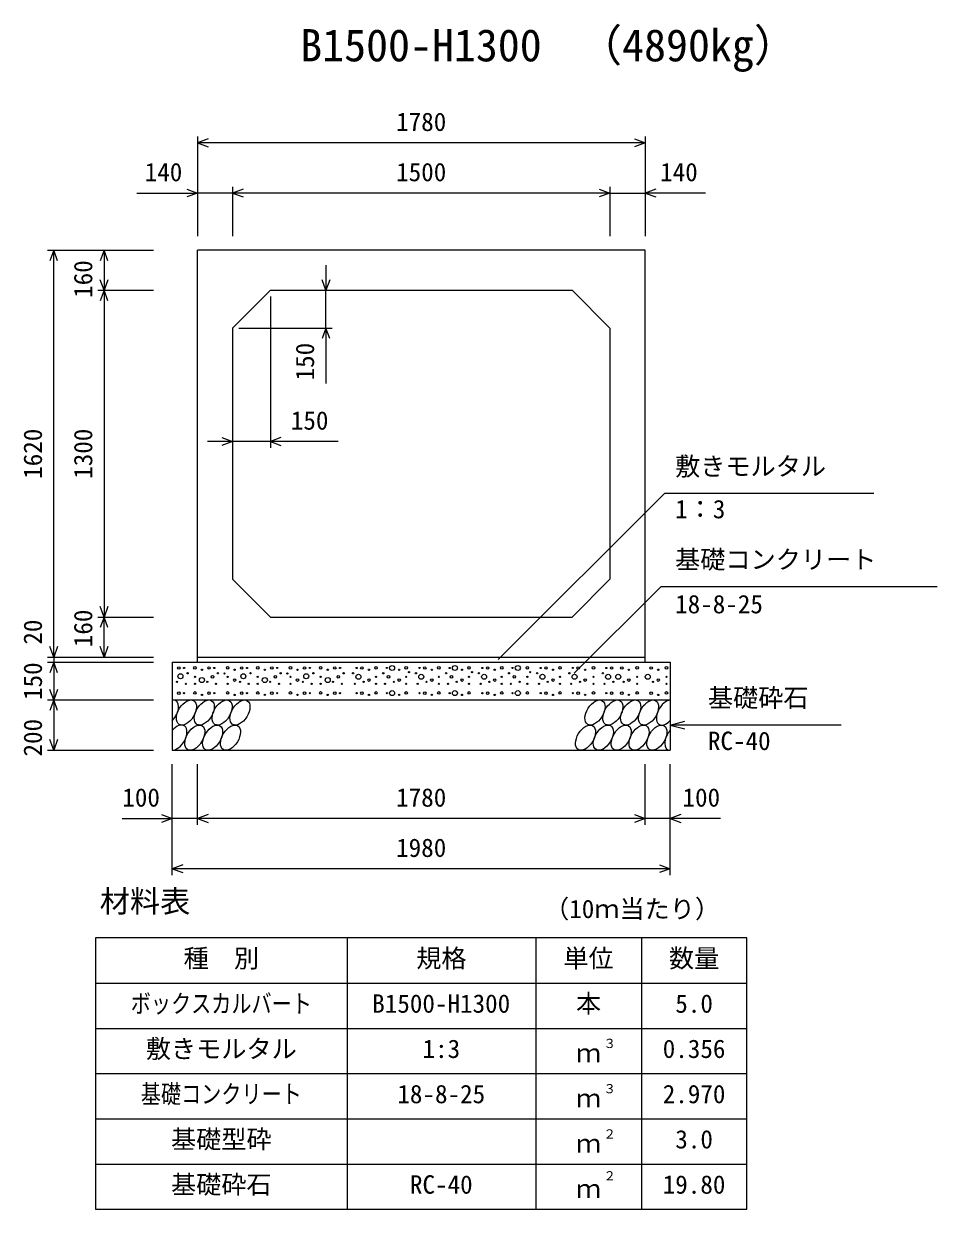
# Model space of a CAD drawing. Units: millimetres, scale not verified. Extents: x -25170 to 75630, y 0 to 35640.
# Drawn here: x 40159 to 43792, y 7725 to 12443 of the extents above; entities that cross this region are included whole.
import ezdxf
from ezdxf.enums import TextEntityAlignment as Align

# ---------------------------------------------------------------- set-up
doc = ezdxf.new("R2010")
doc.units = ezdxf.units.MM
doc.header["$LTSCALE"] = 60
for name, color, linetype, lineweight in [('DIM', 7, 'Continuous', 25), ('HATCH', 6, 'Continuous', 25), ('HYO', 3, 'Continuous', 25), ('HYO2', 4, 'Continuous', 25), ('OUTLINE', 3, 'Continuous', 25), ('TXT', 7, 'Continuous', 25)]:
    doc.layers.add(name, color=color, linetype=linetype, lineweight=lineweight)
doc.styles.add('ＭＳ ゴシック', font='')
doc.styles.get('ＭＳ ゴシック').set_extended_font_data('MS Gothic')

msp = doc.modelspace()

# ---------------------------------------------------------------- linework, layer by layer
at = {"layer": 'DIM'}
for p, q in [((40849.98, 11993.78), (40849.98, 11596.89)), ((40892.27, 11984.17), (40849.98, 11968.78)), ((42587.7, 11984.17), (42629.98, 11968.78)), ((42629.98, 11993.78), (42629.98, 11596.89)), ((42629.98, 11968.78), (40849.98, 11968.78)), ((40849.98, 11968.78), (40892.27, 11953.39)), ((42629.98, 11968.78), (42587.7, 11953.39)), ((40989.98, 11793.78), (40989.98, 11596.89)), ((42489.98, 11793.78), (42489.98, 11596.89)), ((40609.24, 11768.78), (40849.98, 11768.78)), ((40807.7, 11784.17), (40849.98, 11768.78)), ((40849.98, 11768.78), (40807.7, 11753.39)), ((40989.98, 11768.78), (40849.98, 11768.78)), ((41032.27, 11784.17), (40989.98, 11768.78)), ((42489.98, 11768.78), (40989.98, 11768.78)), ((40989.98, 11768.78), (41032.27, 11753.39)), ((42447.7, 11784.17), (42489.98, 11768.78)), ((42489.98, 11768.78), (42447.7, 11753.39)), ((42489.98, 11768.78), (42629.98, 11768.78)), ((42672.27, 11784.17), (42629.98, 11768.78)), ((42870.73, 11768.78), (42629.98, 11768.78)), ((42629.98, 11768.78), (42672.27, 11753.39)), ((40253.88, 11541.89), (40674.98, 11541.89)), ((40278.88, 11541.89), (40263.49, 11499.6)), ((40278.88, 9921.89), (40278.88, 11541.89)), ((40294.27, 11499.6), (40278.88, 11541.89)), ((40478.88, 11541.89), (40463.49, 11499.6)), ((40478.88, 11541.89), (40478.88, 11381.89)), ((40494.27, 11499.6), (40478.88, 11541.89)), ((41360.84, 11481.89), (41360.84, 11381.89)), ((40478.88, 11381.89), (40463.49, 11424.17)), ((40494.27, 11424.17), (40478.88, 11381.89)), ((41360.84, 11381.89), (41345.44, 11424.17)), ((41376.23, 11424.17), (41360.84, 11381.89)), ((40453.88, 11381.89), (40674.98, 11381.89)), ((40478.88, 11381.89), (40463.49, 11339.6)), ((40478.88, 11381.89), (40478.88, 10081.89)), ((40494.27, 11339.6), (40478.88, 11381.89)), ((41360.84, 11231.89), (41360.84, 11381.89)), ((41139.98, 11356.89), (41139.98, 10755.32)), ((41014.98, 11231.89), (41385.84, 11231.89)), ((41360.84, 11231.89), (41345.44, 11189.6)), ((41376.23, 11189.6), (41360.84, 11231.89)), ((41360.84, 11231.89), (41360.84, 11011.01)), ((40989.98, 10780.32), (40889.98, 10780.32)), ((40947.7, 10795.71), (40989.98, 10780.32)), ((40989.98, 10780.32), (40947.7, 10764.93)), ((41139.98, 10780.32), (40989.98, 10780.32)), ((41182.27, 10795.71), (41139.98, 10780.32)), ((41409.45, 10780.32), (41139.98, 10780.32)), ((41139.98, 10780.32), (41182.27, 10764.93)), ((42046.2, 9912.55), (42706.48, 10572.83)), ((43538.89, 10572.83), (42706.48, 10572.83)), ((42348.01, 9858.16), (42692.07, 10202.22)), ((43791.62, 10202.22), (42692.07, 10202.22)), ((40478.88, 10081.89), (40463.49, 10124.17)), ((40494.27, 10124.17), (40478.88, 10081.89)), ((40453.88, 10081.89), (40674.98, 10081.89)), ((40478.88, 10081.89), (40463.49, 10039.6)), ((40478.88, 9921.89), (40478.88, 10081.89)), ((40494.27, 10039.6), (40478.88, 10081.89)), ((40278.88, 9921.89), (40263.49, 9964.17)), ((40294.27, 9964.17), (40278.88, 9921.89)), ((40478.88, 9921.89), (40463.49, 9964.17)), ((40494.27, 9964.17), (40478.88, 9921.89)), ((40253.88, 9921.89), (40674.98, 9921.89)), ((40278.88, 9921.89), (40278.88, 9901.89)), ((40253.88, 9901.89), (40674.98, 9901.89)), ((40278.88, 9901.89), (40263.49, 9859.6)), ((40278.88, 9901.89), (40278.88, 9751.89)), ((40294.27, 9859.6), (40278.88, 9901.89)), ((40278.88, 9751.89), (40263.49, 9794.17)), ((40294.27, 9794.17), (40278.88, 9751.89)), ((40253.88, 9751.89), (40674.98, 9751.89)), ((40278.88, 9751.89), (40263.49, 9709.6)), ((40278.88, 9751.89), (40278.88, 9551.89)), ((40294.27, 9709.6), (40278.88, 9751.89)), ((42729.98, 9651.89), (42787.94, 9667.42)), ((43409.79, 9651.89), (42729.98, 9651.89)), ((42729.98, 9651.89), (42787.94, 9636.36)), ((40278.88, 9551.89), (40263.49, 9594.17)), ((40294.27, 9594.17), (40278.88, 9551.89)), ((40253.88, 9551.89), (40674.98, 9551.89)), ((40749.98, 9055.28), (40749.98, 9496.89)), ((40849.98, 9255.28), (40849.98, 9496.89)), ((42629.98, 9255.28), (42629.98, 9496.89)), ((42629.98, 9255.28), (42629.98, 9496.89)), ((42729.98, 9055.28), (42729.98, 9496.89)), ((40707.7, 9295.67), (40749.98, 9280.28)), ((40892.27, 9295.67), (40849.98, 9280.28)), ((42587.7, 9295.67), (42629.98, 9280.28)), ((42772.27, 9295.67), (42729.98, 9280.28)), ((40550.44, 9280.28), (40749.98, 9280.28)), ((40749.98, 9280.28), (40707.7, 9264.88)), ((40849.98, 9280.28), (40749.98, 9280.28)), ((42629.98, 9280.28), (40849.98, 9280.28)), ((40849.98, 9280.28), (40892.27, 9264.88)), ((42629.98, 9280.28), (42587.7, 9264.88)), ((42729.98, 9280.28), (42629.98, 9280.28)), ((42929.53, 9280.28), (42729.98, 9280.28)), ((42729.98, 9280.28), (42772.27, 9264.88)), ((40792.27, 9095.67), (40749.98, 9080.28)), ((42729.98, 9080.28), (40749.98, 9080.28)), ((40749.98, 9080.28), (40792.27, 9064.88)), ((42687.7, 9095.67), (42729.98, 9080.28)), ((42729.98, 9080.28), (42687.7, 9064.88))]:
    msp.add_line(p, q, dxfattribs=at)
at = {"layer": 'HATCH'}
for centre, radius in [((40776.02, 9879.07), 5), ((40797.05, 9879.07), 2.5), ((40811.07, 9858.05), 2.5), ((40839.95, 9879.94), 5), ((40867.99, 9872.06), 2.5), ((40896.02, 9879.07), 5), ((40917.05, 9879.07), 2.5), ((40931.07, 9858.05), 2.5), ((40957.53, 9857.15), 2.5), ((40969.95, 9879.94), 5), ((40997.99, 9872.06), 2.5), ((41026.02, 9879.07), 5), ((41047.05, 9879.07), 2.5), ((41061.07, 9858.05), 2.5), ((41089.95, 9879.94), 5), ((41117.99, 9872.06), 2.5), ((41146.02, 9879.07), 5), ((41167.05, 9879.07), 2.5), ((41181.07, 9858.05), 2.5), ((41207.53, 9857.15), 2.5), ((41219.95, 9879.94), 5), ((41247.99, 9872.06), 2.5), ((41276.02, 9879.07), 5), ((41297.05, 9879.07), 2.5), ((41311.07, 9858.05), 2.5), ((41339.95, 9879.94), 5), ((41367.99, 9872.06), 2.5), ((41396.02, 9879.07), 5), ((41417.05, 9879.07), 2.5), ((41431.07, 9858.05), 2.5), ((41468.89, 9858.05), 2.5), ((41482.91, 9879.07), 2.5), ((41503.94, 9879.07), 5), ((41531.98, 9872.06), 2.5), ((41560.01, 9879.94), 5), ((41588.89, 9858.05), 2.5), ((41602.91, 9879.07), 2.5), ((41623.94, 9879.07), 10), ((41651.98, 9872.06), 2.5), ((41680.01, 9879.94), 5), ((41691.35, 9862.37), 2.5), ((41718.89, 9858.05), 2.5), ((41732.91, 9879.07), 2.5), ((41753.94, 9879.07), 5), ((41781.98, 9872.06), 2.5), ((41810.01, 9879.94), 5), ((41838.89, 9858.05), 2.5), ((41852.91, 9879.07), 2.5), ((41873.94, 9879.07), 10), ((41901.98, 9872.06), 2.5), ((41930.01, 9879.94), 5), ((41941.35, 9862.37), 2.5), ((41968.89, 9858.05), 2.5), ((41982.91, 9879.07), 2.5), ((42003.94, 9879.07), 5), ((42031.98, 9872.06), 2.5), ((42060.01, 9879.94), 5), ((42088.89, 9858.05), 2.5), ((42102.91, 9879.07), 2.5), ((42123.94, 9879.07), 10), ((42161.84, 9879.94), 5), ((42173.18, 9862.37), 2.5), ((42200.71, 9858.05), 2.5), ((42214.73, 9879.07), 2.5), ((42235.76, 9879.07), 5), ((42263.8, 9872.06), 2.5), ((42291.84, 9879.94), 5), ((42328.78, 9858.05), 2.5), ((42342.79, 9879.07), 2.5), ((42363.83, 9879.07), 5), ((42391.86, 9872.06), 2.5), ((42424.77, 9879.94), 5), ((42461.7, 9858.05), 2.5), ((42475.72, 9879.07), 2.5), ((42496.75, 9879.07), 5), ((42537.42, 9879.07), 5), ((42565.46, 9872.06), 2.5), ((42598.36, 9879.94), 5), ((42654.27, 9879.07), 5), ((42682.3, 9872.06), 2.5), ((42715.2, 9879.94), 5), ((40769.01, 9823.91), 2.5), ((40782.56, 9846.05), 10), ((40804.06, 9816.04), 2.5), ((40839.95, 9844.05), 2.5), ((40839.95, 9816.04), 2.5), ((40867.99, 9830.92), 10), ((40889.01, 9823.91), 2.5), ((40910.04, 9844.05), 5), ((40924.06, 9816.04), 2.5), ((40969.95, 9844.05), 2.5), ((40969.95, 9816.04), 2.5), ((40997.99, 9830.92), 5), ((41019.01, 9823.91), 2.5), ((41032.56, 9846.05), 10), ((41054.06, 9816.04), 2.5), ((41089.95, 9844.05), 2.5), ((41089.95, 9816.04), 2.5), ((41117.99, 9830.92), 10), ((41139.01, 9823.91), 2.5), ((41160.04, 9844.05), 5), ((41174.06, 9816.04), 2.5), ((41219.95, 9844.05), 2.5), ((41219.95, 9816.04), 2.5), ((41247.99, 9830.92), 5), ((41269.01, 9823.91), 2.5), ((41282.56, 9846.05), 10), ((41304.06, 9816.04), 2.5), ((41339.95, 9844.05), 2.5), ((41339.95, 9816.04), 2.5), ((41367.99, 9830.92), 10), ((41389.01, 9823.91), 2.5), ((41410.04, 9844.05), 5), ((41424.06, 9816.04), 2.5), ((41475.9, 9816.04), 2.5), ((41489.92, 9844.05), 10), ((41510.95, 9823.91), 2.5), ((41531.98, 9830.92), 5), ((41560.01, 9844.05), 2.5), ((41560.01, 9816.04), 2.5), ((41595.9, 9816.04), 2.5), ((41609.92, 9844.05), 5), ((41630.95, 9823.91), 2.5), ((41651.98, 9830.92), 5), ((41680.01, 9844.05), 2.5), ((41680.01, 9816.04), 2.5), ((41725.9, 9816.04), 2.5), ((41739.92, 9844.05), 10), ((41760.95, 9823.91), 2.5), ((41781.98, 9830.92), 5), ((41810.01, 9844.05), 2.5), ((41810.01, 9816.04), 2.5), ((41845.9, 9816.04), 2.5), ((41859.92, 9844.05), 5), ((41880.95, 9823.91), 2.5), ((41901.98, 9830.92), 5), ((41930.01, 9844.05), 2.5), ((41930.01, 9816.04), 2.5), ((41975.9, 9816.04), 2.5), ((41989.92, 9844.05), 10), ((42010.95, 9823.91), 2.5), ((42031.98, 9830.92), 5), ((42060.01, 9844.05), 2.5), ((42060.01, 9816.04), 2.5), ((42095.9, 9816.04), 2.5), ((42109.92, 9844.05), 5), ((42130.95, 9823.91), 2.5), ((42161.84, 9844.05), 2.5), ((42161.84, 9816.04), 2.5), ((42207.72, 9816.04), 2.5), ((42221.74, 9844.05), 10), ((42242.77, 9823.91), 2.5), ((42263.8, 9830.92), 5), ((42291.84, 9844.05), 2.5), ((42291.84, 9816.04), 2.5), ((42335.79, 9816.04), 2.5), ((42349.81, 9844.05), 10), ((42370.83, 9823.91), 2.5), ((42391.86, 9830.92), 5), ((42424.77, 9844.05), 2.5), ((42424.77, 9816.04), 2.5), ((42468.71, 9816.04), 2.5), ((42482.73, 9844.05), 10), ((42503.76, 9823.91), 2.5), ((42523.4, 9844.05), 10), ((42544.43, 9823.91), 2.5), ((42565.46, 9830.92), 5), ((42598.36, 9844.05), 2.5), ((42598.36, 9816.04), 2.5), ((42640.25, 9844.05), 10), ((42661.27, 9823.91), 2.5), ((42682.3, 9830.92), 5), ((42715.2, 9844.05), 2.5), ((42715.2, 9816.04), 2.5), ((40776.02, 9779.07), 5), ((40797.05, 9779.07), 2.5), ((40839.95, 9779.94), 5), ((40867.99, 9772.06), 2.5), ((40896.02, 9779.07), 5), ((40917.05, 9779.07), 2.5), ((40969.95, 9779.94), 5), ((40997.99, 9772.06), 2.5), ((41026.02, 9779.07), 5), ((41047.05, 9779.07), 2.5), ((41089.95, 9779.94), 5), ((41117.99, 9772.06), 2.5), ((41146.02, 9779.07), 5), ((41167.05, 9779.07), 2.5), ((41219.95, 9779.94), 5), ((41247.99, 9772.06), 2.5), ((41276.02, 9779.07), 5), ((41297.05, 9779.07), 2.5), ((41339.95, 9779.94), 5), ((41367.99, 9772.06), 2.5), ((41396.02, 9779.07), 5), ((41417.05, 9779.07), 2.5), ((41482.91, 9779.07), 2.5), ((41503.94, 9779.07), 5), ((41531.98, 9772.06), 2.5), ((41560.01, 9779.94), 5), ((41602.91, 9779.07), 2.5), ((41623.94, 9779.07), 10), ((41651.98, 9772.06), 2.5), ((41680.01, 9779.94), 5), ((41732.91, 9779.07), 2.5), ((41753.94, 9779.07), 5), ((41781.98, 9772.06), 2.5), ((41810.01, 9779.94), 5), ((41852.91, 9779.07), 2.5), ((41873.94, 9779.07), 10), ((41901.98, 9772.06), 2.5), ((41930.01, 9779.94), 5), ((41982.91, 9779.07), 2.5), ((42003.94, 9779.07), 5), ((42031.98, 9772.06), 2.5), ((42060.01, 9779.94), 5), ((42102.91, 9779.07), 2.5), ((42123.94, 9779.07), 10), ((42161.84, 9779.94), 5), ((42214.73, 9779.07), 2.5), ((42235.76, 9779.07), 5), ((42263.8, 9772.06), 2.5), ((42291.84, 9779.94), 5), ((42342.79, 9779.07), 2.5), ((42363.83, 9779.07), 5), ((42391.86, 9772.06), 2.5), ((42424.77, 9779.94), 5), ((42475.72, 9779.07), 2.5), ((42496.75, 9779.07), 5), ((42537.42, 9779.07), 5), ((42565.46, 9772.06), 2.5), ((42598.36, 9779.94), 5), ((42654.27, 9779.07), 5), ((42682.3, 9772.06), 2.5), ((42715.2, 9779.94), 5)]:
    msp.add_circle(centre, radius, dxfattribs=at)
for centre, start_param, end_param in [((40735.33, 9701.88), 4.3355439, 6.7245934), ((42714.54, 9701.88), 0.4199491, 4.357003), ((40768.58, 9601.89), 3.4740877, 7.5860497), ((42747.79, 9601.89), 1.2805297, 3.4964223)]:
    msp.add_ellipse(centre, major_axis=(29.09, 47.08), ratio=0.5792, start_param=start_param, end_param=end_param, dxfattribs=at)
for centre in [(40806.29, 9701.88), (40877.24, 9701.88), (40948.2, 9701.88), (41019.15, 9701.88), (42430.71, 9701.88), (42501.67, 9701.88), (42572.63, 9701.88), (42643.58, 9701.88), (40839.53, 9601.89), (40910.49, 9601.89), (40981.45, 9601.89), (42393.01, 9601.89), (42463.96, 9601.89), (42534.92, 9601.89), (42605.87, 9601.89), (42676.83, 9601.89)]:
    msp.add_ellipse(centre, major_axis=(29.09, 47.08), ratio=0.5792, dxfattribs=at)
at = {"layer": 'HYO'}
for p, q in [((43034.98, 8805.28), (40444.98, 8805.28)), ((40444.98, 8805.28), (40444.98, 7725.28)), ((41444.98, 8805.28), (41444.98, 7725.28)), ((42194.98, 8805.28), (42194.98, 7725.28)), ((42614.98, 8805.28), (42614.98, 7725.28)), ((43034.98, 7725.28), (43034.98, 8805.28)), ((40444.98, 8625.28), (43034.98, 8625.28)), ((40444.98, 7725.28), (43034.98, 7725.28))]:
    msp.add_line(p, q, dxfattribs=at)
at = {"layer": 'HYO2'}
for p, q in [((40444.98, 8445.28), (43034.98, 8445.28)), ((40444.98, 8265.28), (43034.98, 8265.28)), ((40444.98, 8085.28), (43034.98, 8085.28)), ((40444.98, 7905.28), (43034.98, 7905.28))]:
    msp.add_line(p, q, dxfattribs=at)
at = {"layer": 'OUTLINE'}
for p, q in [((42629.98, 11541.89), (40849.98, 11541.89)), ((40849.98, 9901.89), (40849.98, 11541.89)), ((42629.98, 9901.89), (42629.98, 11541.89)), ((40989.98, 11231.89), (41139.98, 11381.89)), ((41139.98, 11381.89), (42339.98, 11381.89)), ((42339.98, 11381.89), (42489.98, 11231.89)), ((40989.98, 11231.89), (40989.98, 10231.89)), ((42489.98, 11231.89), (42489.98, 10231.89)), ((40989.98, 10231.89), (41139.98, 10081.89)), ((42489.98, 10231.89), (42339.98, 10081.89)), ((41139.98, 10081.89), (42339.98, 10081.89)), ((40849.98, 9921.89), (42629.98, 9921.89)), ((40749.98, 9901.89), (40749.98, 9551.89)), ((40749.98, 9901.89), (42729.98, 9901.89)), ((42729.98, 9901.89), (42729.98, 9551.89)), ((40749.98, 9751.89), (42729.98, 9751.89)), ((40749.98, 9551.89), (42729.98, 9551.89))]:
    msp.add_line(p, q, dxfattribs=at)

# ---------------------------------------------------------------- texts
at = {"layer": 'DIM', "style": 'ＭＳ ゴシック'}
for s, p in [('1780', (41639.98, 11993.78)), ('140', (40640.34, 11793.78)), ('1500', (41639.98, 11793.78)), ('140', (42689.62, 11793.78)), ('150', (41221.39, 10805.32)), ('敷きモルタル', (42749.33, 10622.83)), ('1：3', (42749.33, 10452.72)), ('基礎コンクリート', (42749.33, 10252.22)), ('18-8-25', (42749.33, 10074.59)), ('基礎砕石', (42879.72, 9701.89)), ('RC-40', (42879.72, 9530.51)), ('100', (40551.34, 9305.28)), ('1780', (41639.98, 9305.28)), ('100', (42778.62, 9305.28)), ('1980', (41639.98, 9105.28))]:
    msp.add_text(s, height=73.31, dxfattribs=at).set_placement(p, align=Align.BOTTOM_LEFT)
for s, p in [('160', (40453.88, 11351.89)), ('150', (41335.84, 11023.39)), ('1620', (40253.88, 10631.89)), ('1300', (40453.88, 10631.89)), ('160', (40453.88, 9961.89)), ('20', (40253.88, 9971.96)), ('150', (40253.88, 9751.89)), ('200', (40253.88, 9526.89))]:
    msp.add_text(s, height=73.31, rotation=90, dxfattribs=at).set_placement(p, align=Align.BOTTOM_LEFT)
at = {"layer": 'TXT', "style": 'ＭＳ ゴシック'}
for s, height, p in [('B1500-H1300', 128.3, (41258.73, 12254.39)), ('（4890kg）', 128.3, (42363.57, 12254.39)), ('材料表', 87.98, (40461.65, 8880.28)), ('（10ｍ当たり）', 73.31, (42228.31, 8861.94)), ('種\u3000別', 73.31, (40794.98, 8665.28)), ('規格', 73.31, (41719.98, 8665.28)), ('単位', 73.31, (42304.98, 8665.28)), ('数量', 73.31, (42724.98, 8665.28)), ('本', 73.31, (42354.98, 8485.28)), ('B1500-H1300', 73.31, (41544.98, 8485.28)), ('5.0', 73.31, (42749.98, 8485.28)), ('敷きモルタル', 73.31, (40644.98, 8305.28)), ('1:3', 73.31, (41744.98, 8305.28)), ('３', 36.66, (42464.22, 8355.89)), ('0.356', 73.31, (42699.98, 8305.28)), ('ｍ', 73.31, (42354.98, 8288.61)), ('18-8-25', 73.31, (41644.98, 8125.28)), ('３', 36.66, (42464.22, 8175.89)), ('2.970', 73.31, (42699.98, 8125.28)), ('ｍ', 73.31, (42354.98, 8108.61)), ('基礎型砕', 73.31, (40744.98, 7945.28)), ('２', 36.66, (42464.22, 7995.89)), ('3.0', 73.31, (42749.98, 7945.28)), ('ｍ', 73.31, (42354.98, 7928.61)), ('基礎砕石', 73.31, (40744.98, 7765.28)), ('RC-40', 73.31, (41694.98, 7765.28)), ('２', 36.66, (42464.22, 7829.22)), ('19.80', 73.31, (42699.98, 7765.28)), ('ｍ', 73.31, (42354.98, 7748.61))]:
    msp.add_text(s, height=height, dxfattribs=at).set_placement(p, align=Align.BOTTOM_LEFT)
at = {"layer": 'TXT', "style": 'ＭＳ ゴシック', "width": 0.8}
for s, p in [('ボックスカルバート', (40584.98, 8485.28)), ('基礎コンクリート', (40624.98, 8125.28))]:
    msp.add_text(s, height=73.31, dxfattribs=at).set_placement(p, align=Align.BOTTOM_LEFT)

doc.saveas('drawing.dxf')
